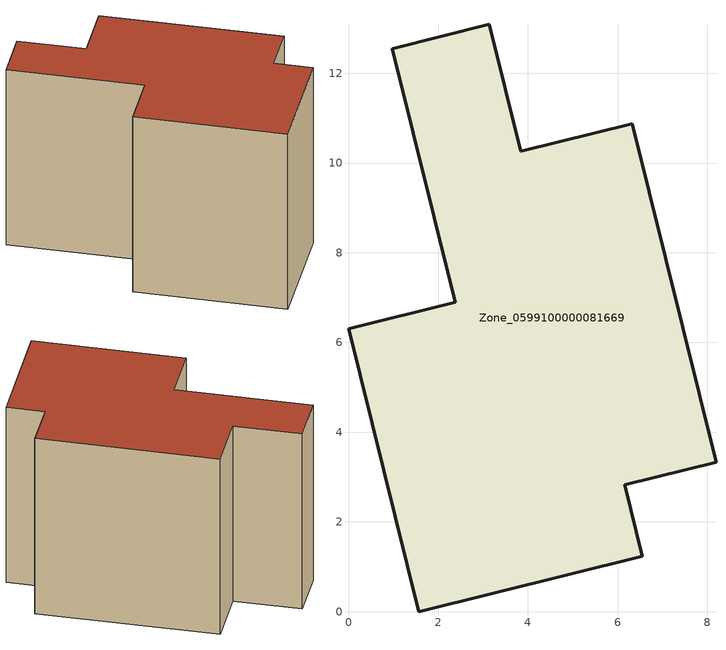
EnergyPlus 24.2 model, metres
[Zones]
Zone_0599100000081669
 floor ground (C_G): 3.84,10.26 6.32,10.88 8.19,3.33 6.16,2.83 6.55,1.23 1.56,0 0,6.31 2.38,6.9 0.98,12.55 3.14,13.09 z0
 wall outside (C_F): 1.56,0 6.55,1.23 6.16,2.83 8.19,3.33 6.32,10.88 3.84,10.26 3.14,13.09 0.98,12.55 2.38,6.9 0,6.31 1.56,0 z0:8.55
 roof outside (C_R): 3.14,13.09 0.98,12.55 2.38,6.9 0,6.31 1.56,0 6.55,1.23 6.16,2.83 8.19,3.33 6.32,10.88 3.84,10.26 z8.55
[BUILDING]
Pand.0599100000081669: North Axis=0; Terrain=City; Loads Convergence Tolerance Value=0.04; Temperature Convergence Tolerance Value=0.4; Solar Distribution=FullExterior; Maximum Number of Warmup Days=25; Minimum Number of Warmup Days=1
[Site:Location]
Rotterdam.The.Hague.AP_ZH_NLD Design_Conditions: Latitude=51.96; Longitude=4.45; Time Zone=1; Elevation=-4.5
[SITE:GROUNDTEMPERATURE:BUILDINGSURFACE]
18, 18, 18, 18, 18, 18, 18, 18, 18, 18, 18, 18
[MATERIAL] Thermal Absorptance=0.9; Solar Absorptance=0.7; Visible Absorptance=0.7
Name | Roughness | Thickness | Conductivity | Density | Specific Heat
G.TI.1965-1974 | MediumSmooth | 0.15 | 0.882353 | 540 | 1210
F.TI.1965-1974 | Rough | 0.3 | 0.697674 | 1920 | 840
R.TI.1965-1974 | MediumRough | 0.2 | 0.232558 | 1500 | 1000
[CONSTRUCTION]
C_G: G.TI.1965-1974
C_F: F.TI.1965-1974
C_R: R.TI.1965-1974
[ZONE]
Zone_0599100000081669: Type=1; Multiplier=1; Ceiling Height=Autocalculate; Volume=Autocalculate; Floor Area=autocalculate; Part of Total Floor Area=Yes
[ZONEINFILTRATION:DESIGNFLOWRATE]
Infil_Zone_0599100000081669: Zone or ZoneList or Space or SpaceList=Zone_0599100000081669; Schedule=AlwaysOn; Design Flow Rate Calculation Method=Flow/Area; Flow Rate per Floor Area=0.003; Constant Term Coefficient=1; Temperature Term Coefficient=0; Velocity Term Coefficient=0; Velocity Squared Term Coefficient=0
[HVACTEMPLATE:ZONE:IDEALLOADSAIRSYSTEM]
Zone_0599100000081669: Maximum Heating Supply Air Temperature=50; Minimum Cooling Supply Air Temperature=13; Maximum Heating Supply Air Humidity Ratio=0.0156; Minimum Cooling Supply Air Humidity Ratio=0.0077; Heating Limit=NoLimit; Cooling Limit=NoLimit; Dehumidification Control Type=ConstantSensibleHeatRatio; Cooling Sensible Heat Ratio=0.7; Dehumidification Setpoint=60; Humidification Control Type=None; Humidification Setpoint=30; Outdoor Air Method=None; Outdoor Air Flow Rate per Person=0.00944; Outdoor Air Flow Rate per Zone Floor Area=0; Outdoor Air Flow Rate per Zone=0; Demand Controlled Ventilation Type=None; Outdoor Air Economizer Type=NoEconomizer; Heat Recovery Type=None; Sensible Heat Recovery Effectiveness=0.7; Latent Heat Recovery Effectiveness=0.65
[ZONECONTROL:THERMOSTAT]
ThermostatControl_Zone_0599100000081669: Zone or ZoneList=Zone_0599100000081669; Control Type Schedule=DualSetpointControlType; Control 1=Thermostat_Zone_0599100000081669; Temperature Difference Between Cutout And Setpoint=0
[THERMOSTATSETPOINT:DUALSETPOINT]
Thermostat_Zone_0599100000081669: Heating Setpoint Temperature Schedule=HeatingSetpoint_Zone_0599100000081669; Cooling Setpoint Temperature Schedule=CoolingSetpoint_Zone_0599100000081669
[SCHEDULE:COMPACT]
HeatingSetpoint_Zone_0599100000081669: Through: 12/31, For: AllDays, Until: 24:00, 21
CoolingSetpoint_Zone_0599100000081669: Through: 12/31, For: AllDays, Until: 24:00, 24
DualSetpointControlType: Through: 12/31, For: AllDays, Until: 24:00, 4
AlwaysOn: Through: 12/31, For: AllDays, Until: 24:00, 1
